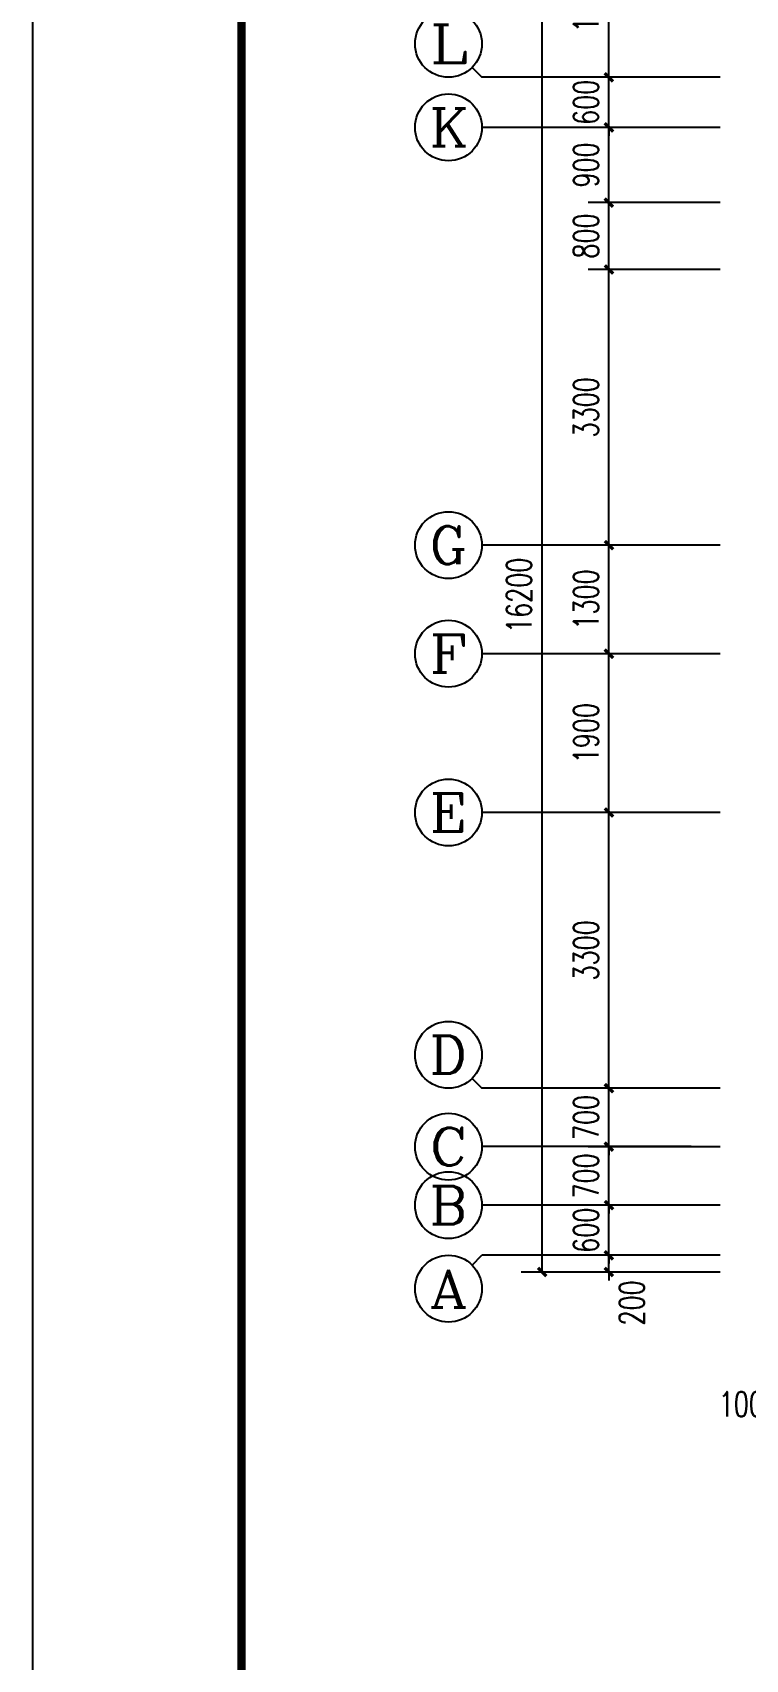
# Model space of a CAD drawing. Extents: x -993182 to -819982, y 169304 to 600104.
# Drawn here: x -993182 to -984650, y 392665 to 412139 of the extents above; entities that cross this region are included whole.
import ezdxf
from ezdxf.enums import TextEntityAlignment as Align

# ---------------------------------------------------------------- set-up
doc = ezdxf.new("R2010")
doc.units = 0
doc.header["$LTSCALE"] = 1000
doc.header["$MEASUREMENT"] = 0
for name, color, linetype in [('AXIS', 3, 'Continuous'), ('AXIS_TEXT', 7, 'Continuous'), ('PUB_TITLE', 146, 'Continuous'), ('面层', 215, 'Continuous')]:
    doc.layers.add(name, color=color, linetype=linetype)
doc.styles.add('_TCH_AXIS', font='COMPLEX', dxfattribs={"bigfont": 'GBCBIG'})
doc.styles.add('_TCH_DIM_T3', font='SIMPLEX', dxfattribs={"width": 0.705882, "bigfont": 'GBCBIG'})
doc.styles.add('COMPLEX', font='COMPLEX')
doc.dimstyles.new('_TCH_ARCH&&100', dxfattribs={"dimtxt": 297.5, "dimasz": 100, "dimexe": 250, "dimexo": 300, "dimgap": 126.25, "dimtad": 1, "dimdec": 0, "dimzin": 0, "dimdsep": 46, "dimtxsty": '_TCH_DIM_T3', "dimblk": 'ARCHTICK', "dimcen": 0.09, "dimclrt": 7, "dimazin": 2, "dimtfac": 1, "dimtdec": 0, "dimtix": 1, "dimtmove": 2, "dimatfit": 3, "dimfxl": 0, "dimtolj": 1, "dimtzin": 0, "dimarcsym": 0})

# ---------------------------------------------------------------- blocks, each defined once
blk = doc.blocks.new('_AXISO')
blk.add_circle((0, 0), 0.5)
at = {"layer": 'AXIS_TEXT', "style": 'COMPLEX', "width": 1.041667}
blk.add_attdef('A', text='', height=0.56, dxfattribs=at).set_placement((-0.25, -0.28), (0.25, -0.28), align=Align.FIT)
blk = doc.blocks.new('_ArchTick')
at = {"color": 0, "linetype": 'ByBlock', "const_width": 0.4}
blk.add_lwpolyline([(-0.5, -0.5), (0.5, 0.5)], dxfattribs=at)
blk = doc.blocks.new('*D587')
at = {"layer": 'AXIS', "color": 0, "lineweight": -2}
for p, q in [((-345509, -347382), (-345509, -349122)), ((-345409, -347382), (-345409, -349122)), ((-345509, -348872), (-345609, -348872)), ((-345509, -348872), (-345409, -348872)), ((-345409, -348872), (-345309, -348872))]:
    blk.add_line(p, q, dxfattribs=at)
at = {"layer": 'Defpoints', "color": 0}
for p in [(-345509, -347082), (-345409, -347082), (-345409, -348872)]:
    blk.add_point(p, dxfattribs=at)
at = {"layer": 'AXIS', "color": 0, "lineweight": -2, "xscale": 100, "yscale": 100, "zscale": 100}
blk.add_blockref('_ArchTick', (-345509, -348872), dxfattribs=at)
at = {"layer": 'AXIS', "color": 0, "lineweight": -2, "xscale": 100, "yscale": 100, "zscale": 100, "rotation": 180}
blk.add_blockref('_ArchTick', (-345409, -348872), dxfattribs=at)
at = {"layer": 'AXIS', "color": 7, "insert": (-345859, -348597), "char_height": 297.5, "attachment_point": 5, "style": '_TCH_DIM_T3'}
blk.add_mtext('\\A1;100', dxfattribs=at)
blk = doc.blocks.new('*D654')
at = {"layer": 'AXIS', "color": 0, "lineweight": -2}
for p, q in [((-346112, -330816), (-348494, -330816)), ((-348244, -347016), (-348244, -330816)), ((-346112, -347016), (-348494, -347016))]:
    blk.add_line(p, q, dxfattribs=at)
at = {"layer": 'Defpoints', "color": 0}
for p in [(-348244, -330816), (-345812, -330816), (-345812, -347016)]:
    blk.add_point(p, dxfattribs=at)
at = {"layer": 'AXIS', "color": 0, "lineweight": -2, "xscale": 100, "yscale": 100, "zscale": 100}
for p, rotation in [((-348244, -330816), 90), ((-348244, -347016), 270)]:
    blk.add_blockref('_ArchTick', p, dxfattribs=dict(at, rotation=rotation))
at = {"layer": 'AXIS', "color": 7, "insert": (-348519, -338916), "char_height": 297.5, "attachment_point": 5, "rotation": 90, "style": '_TCH_DIM_T3'}
blk.add_mtext('\\A1;16200', dxfattribs=at)
blk = doc.blocks.new('*D655')
at = {"layer": 'AXIS', "color": 0, "lineweight": -2}
for p, q in [((-346112, -346816), (-347694, -346816)), ((-347444, -346816), (-347444, -346716)), ((-347444, -347016), (-347444, -346816)), ((-346112, -347016), (-347694, -347016)), ((-347444, -347016), (-347444, -347116))]:
    blk.add_line(p, q, dxfattribs=at)
at = {"layer": 'Defpoints', "color": 0}
for p in [(-347444, -346816), (-345812, -346816), (-345812, -347016)]:
    blk.add_point(p, dxfattribs=at)
at = {"layer": 'AXIS', "color": 0, "lineweight": -2, "xscale": 100, "yscale": 100, "zscale": 100}
for p, rotation in [((-347444, -346816), 270), ((-347444, -347016), 90)]:
    blk.add_blockref('_ArchTick', p, dxfattribs=dict(at, rotation=rotation))
at = {"layer": 'AXIS', "color": 7, "insert": (-347169, -347386), "char_height": 297.5, "attachment_point": 5, "rotation": 90, "style": '_TCH_DIM_T3'}
blk.add_mtext('\\A1;200', dxfattribs=at)
blk = doc.blocks.new('*D656')
at = {"layer": 'AXIS', "color": 0, "lineweight": -2}
for p, q in [((-346112, -346216), (-347694, -346216)), ((-347444, -346216), (-347444, -346116)), ((-347444, -346816), (-347444, -346216)), ((-346112, -346816), (-347694, -346816)), ((-347444, -346816), (-347444, -346916))]:
    blk.add_line(p, q, dxfattribs=at)
at = {"layer": 'Defpoints', "color": 0}
for p in [(-347444, -346216), (-345812, -346216), (-345812, -346816)]:
    blk.add_point(p, dxfattribs=at)
at = {"layer": 'AXIS', "color": 0, "lineweight": -2, "xscale": 100, "yscale": 100, "zscale": 100}
for p, rotation in [((-347444, -346216), 270), ((-347444, -346816), 90)]:
    blk.add_blockref('_ArchTick', p, dxfattribs=dict(at, rotation=rotation))
at = {"layer": 'AXIS', "color": 7, "insert": (-347719, -346516), "char_height": 297.5, "attachment_point": 5, "rotation": 90, "style": '_TCH_DIM_T3'}
blk.add_mtext('\\A1;600', dxfattribs=at)
blk = doc.blocks.new('*D657')
at = {"layer": 'AXIS', "color": 0, "lineweight": -2}
for p, q in [((-347444, -345516), (-347444, -345416)), ((-346112, -345516), (-347694, -345516)), ((-347444, -346216), (-347444, -345516)), ((-346112, -346216), (-347694, -346216)), ((-347444, -346216), (-347444, -346316))]:
    blk.add_line(p, q, dxfattribs=at)
at = {"layer": 'Defpoints', "color": 0}
for p in [(-347444, -345516), (-345812, -345516), (-345812, -346216)]:
    blk.add_point(p, dxfattribs=at)
at = {"layer": 'AXIS', "color": 0, "lineweight": -2, "xscale": 100, "yscale": 100, "zscale": 100}
for p, rotation in [((-347444, -345516), 270), ((-347444, -346216), 90)]:
    blk.add_blockref('_ArchTick', p, dxfattribs=dict(at, rotation=rotation))
at = {"layer": 'AXIS', "color": 7, "insert": (-347719, -345866), "char_height": 297.5, "attachment_point": 5, "rotation": 90, "style": '_TCH_DIM_T3'}
blk.add_mtext('\\A1;700', dxfattribs=at)
blk = doc.blocks.new('*D658')
at = {"layer": 'AXIS', "color": 0, "lineweight": -2}
for p, q in [((-346112, -344816), (-347694, -344816)), ((-347444, -344816), (-347444, -344716)), ((-347444, -345516), (-347444, -344816)), ((-346112, -345516), (-347694, -345516)), ((-347444, -345516), (-347444, -345616))]:
    blk.add_line(p, q, dxfattribs=at)
at = {"layer": 'Defpoints', "color": 0}
for p in [(-347444, -344816), (-345812, -344816), (-345812, -345516)]:
    blk.add_point(p, dxfattribs=at)
at = {"layer": 'AXIS', "color": 0, "lineweight": -2, "xscale": 100, "yscale": 100, "zscale": 100}
for p, rotation in [((-347444, -344816), 270), ((-347444, -345516), 90)]:
    blk.add_blockref('_ArchTick', p, dxfattribs=dict(at, rotation=rotation))
at = {"layer": 'AXIS', "color": 7, "insert": (-347719, -345166), "char_height": 297.5, "attachment_point": 5, "rotation": 90, "style": '_TCH_DIM_T3'}
blk.add_mtext('\\A1;700', dxfattribs=at)
blk = doc.blocks.new('*D659')
at = {"layer": 'AXIS', "color": 0, "lineweight": -2}
for p, q in [((-346112, -341516), (-347694, -341516)), ((-347444, -344816), (-347444, -341516)), ((-346112, -344816), (-347694, -344816))]:
    blk.add_line(p, q, dxfattribs=at)
at = {"layer": 'Defpoints', "color": 0}
for p in [(-347444, -341516), (-345812, -341516), (-345812, -344816)]:
    blk.add_point(p, dxfattribs=at)
at = {"layer": 'AXIS', "color": 0, "lineweight": -2, "xscale": 100, "yscale": 100, "zscale": 100}
for p, rotation in [((-347444, -341516), 90), ((-347444, -344816), 270)]:
    blk.add_blockref('_ArchTick', p, dxfattribs=dict(at, rotation=rotation))
at = {"layer": 'AXIS', "color": 7, "insert": (-347719, -343166), "char_height": 297.5, "attachment_point": 5, "rotation": 90, "style": '_TCH_DIM_T3'}
blk.add_mtext('\\A1;3300', dxfattribs=at)
blk = doc.blocks.new('*D660')
at = {"layer": 'AXIS', "color": 0, "lineweight": -2}
for p, q in [((-346112, -339616), (-347694, -339616)), ((-347444, -341516), (-347444, -339616)), ((-346112, -341516), (-347694, -341516))]:
    blk.add_line(p, q, dxfattribs=at)
at = {"layer": 'Defpoints', "color": 0}
for p in [(-347444, -339616), (-345812, -339616), (-345812, -341516)]:
    blk.add_point(p, dxfattribs=at)
at = {"layer": 'AXIS', "color": 0, "lineweight": -2, "xscale": 100, "yscale": 100, "zscale": 100}
for p, rotation in [((-347444, -339616), 90), ((-347444, -341516), 270)]:
    blk.add_blockref('_ArchTick', p, dxfattribs=dict(at, rotation=rotation))
at = {"layer": 'AXIS', "color": 7, "insert": (-347719, -340566), "char_height": 297.5, "attachment_point": 5, "rotation": 90, "style": '_TCH_DIM_T3'}
blk.add_mtext('\\A1;1900', dxfattribs=at)
blk = doc.blocks.new('*D661')
at = {"layer": 'AXIS', "color": 0, "lineweight": -2}
for p, q in [((-346112, -338316), (-347694, -338316)), ((-347444, -339616), (-347444, -338316)), ((-346112, -339616), (-347694, -339616))]:
    blk.add_line(p, q, dxfattribs=at)
at = {"layer": 'Defpoints', "color": 0}
for p in [(-347444, -338316), (-345812, -338316), (-345812, -339616)]:
    blk.add_point(p, dxfattribs=at)
at = {"layer": 'AXIS', "color": 0, "lineweight": -2, "xscale": 100, "yscale": 100, "zscale": 100}
for p, rotation in [((-347444, -338316), 90), ((-347444, -339616), 270)]:
    blk.add_blockref('_ArchTick', p, dxfattribs=dict(at, rotation=rotation))
at = {"layer": 'AXIS', "color": 7, "insert": (-347719, -338966), "char_height": 297.5, "attachment_point": 5, "rotation": 90, "style": '_TCH_DIM_T3'}
blk.add_mtext('\\A1;1300', dxfattribs=at)
blk = doc.blocks.new('*D662')
at = {"layer": 'AXIS', "color": 0, "lineweight": -2}
for p, q in [((-346112, -335016), (-347694, -335016)), ((-347444, -338316), (-347444, -335016)), ((-346112, -338316), (-347694, -338316))]:
    blk.add_line(p, q, dxfattribs=at)
at = {"layer": 'Defpoints', "color": 0}
for p in [(-347444, -335016), (-345812, -335016), (-345812, -338316)]:
    blk.add_point(p, dxfattribs=at)
at = {"layer": 'AXIS', "color": 0, "lineweight": -2, "xscale": 100, "yscale": 100, "zscale": 100}
for p, rotation in [((-347444, -335016), 90), ((-347444, -338316), 270)]:
    blk.add_blockref('_ArchTick', p, dxfattribs=dict(at, rotation=rotation))
at = {"layer": 'AXIS', "color": 7, "insert": (-347719, -336666), "char_height": 297.5, "attachment_point": 5, "rotation": 90, "style": '_TCH_DIM_T3'}
blk.add_mtext('\\A1;3300', dxfattribs=at)
blk = doc.blocks.new('*D663')
at = {"layer": 'AXIS', "color": 0, "lineweight": -2}
for p, q in [((-346112, -334216), (-347694, -334216)), ((-347444, -335016), (-347444, -334216)), ((-346112, -335016), (-347694, -335016))]:
    blk.add_line(p, q, dxfattribs=at)
at = {"layer": 'Defpoints', "color": 0}
for p in [(-347444, -334216), (-345812, -334216), (-345812, -335016)]:
    blk.add_point(p, dxfattribs=at)
at = {"layer": 'AXIS', "color": 0, "lineweight": -2, "xscale": 100, "yscale": 100, "zscale": 100}
for p, rotation in [((-347444, -334216), 90), ((-347444, -335016), 270)]:
    blk.add_blockref('_ArchTick', p, dxfattribs=dict(at, rotation=rotation))
at = {"layer": 'AXIS', "color": 7, "insert": (-347719, -334616), "char_height": 297.5, "attachment_point": 5, "rotation": 90, "style": '_TCH_DIM_T3'}
blk.add_mtext('\\A1;800', dxfattribs=at)
blk = doc.blocks.new('*D664')
at = {"layer": 'AXIS', "color": 0, "lineweight": -2}
for p, q in [((-346112, -333316), (-347694, -333316)), ((-347444, -334216), (-347444, -333316)), ((-346112, -334216), (-347694, -334216))]:
    blk.add_line(p, q, dxfattribs=at)
at = {"layer": 'Defpoints', "color": 0}
for p in [(-347444, -333316), (-345812, -333316), (-345812, -334216)]:
    blk.add_point(p, dxfattribs=at)
at = {"layer": 'AXIS', "color": 0, "lineweight": -2, "xscale": 100, "yscale": 100, "zscale": 100}
for p, rotation in [((-347444, -333316), 90), ((-347444, -334216), 270)]:
    blk.add_blockref('_ArchTick', p, dxfattribs=dict(at, rotation=rotation))
at = {"layer": 'AXIS', "color": 7, "insert": (-347719, -333766), "char_height": 297.5, "attachment_point": 5, "rotation": 90, "style": '_TCH_DIM_T3'}
blk.add_mtext('\\A1;900', dxfattribs=at)
blk = doc.blocks.new('*D665')
at = {"layer": 'AXIS', "color": 0, "lineweight": -2}
for p, q in [((-346112, -332716), (-347694, -332716)), ((-347444, -332716), (-347444, -332616)), ((-347444, -333316), (-347444, -332716)), ((-346112, -333316), (-347694, -333316)), ((-347444, -333316), (-347444, -333416))]:
    blk.add_line(p, q, dxfattribs=at)
at = {"layer": 'Defpoints', "color": 0}
for p in [(-347444, -332716), (-345812, -332716), (-345812, -333316)]:
    blk.add_point(p, dxfattribs=at)
at = {"layer": 'AXIS', "color": 0, "lineweight": -2, "xscale": 100, "yscale": 100, "zscale": 100}
for p, rotation in [((-347444, -332716), 270), ((-347444, -333316), 90)]:
    blk.add_blockref('_ArchTick', p, dxfattribs=dict(at, rotation=rotation))
at = {"layer": 'AXIS', "color": 7, "insert": (-347719, -333016), "char_height": 297.5, "attachment_point": 5, "rotation": 90, "style": '_TCH_DIM_T3'}
blk.add_mtext('\\A1;600', dxfattribs=at)
blk = doc.blocks.new('*D666')
at = {"layer": 'AXIS', "color": 0, "lineweight": -2}
for p, q in [((-346112, -330916), (-347694, -330916)), ((-347444, -332716), (-347444, -330916)), ((-346112, -332716), (-347694, -332716))]:
    blk.add_line(p, q, dxfattribs=at)
at = {"layer": 'Defpoints', "color": 0}
for p in [(-347444, -330916), (-345812, -330916), (-345812, -332716)]:
    blk.add_point(p, dxfattribs=at)
at = {"layer": 'AXIS', "color": 0, "lineweight": -2, "xscale": 100, "yscale": 100, "zscale": 100}
for p, rotation in [((-347444, -330916), 90), ((-347444, -332716), 270)]:
    blk.add_blockref('_ArchTick', p, dxfattribs=dict(at, rotation=rotation))
at = {"layer": 'AXIS', "color": 7, "insert": (-347719, -331816), "char_height": 297.5, "attachment_point": 5, "rotation": 90, "style": '_TCH_DIM_T3'}
blk.add_mtext('\\A1;1800', dxfattribs=at)
blk = doc.blocks.new('5#、7#楼参照')
at = {"layer": 'AXIS'}
for p, q in [((-349081.6, -332598.4), (-348964.4, -332715.6)), ((-346458.8, -332715.6), (-348964.4, -332715.6)), ((-346458.8, -333315.6), (-348964.4, -333315.6)), ((-346458.8, -338315.6), (-348964.4, -338315.6)), ((-346458.8, -339615.6), (-348964.4, -339615.6)), ((-346458.8, -341515.6), (-348964.4, -341515.6)), ((-349081.6, -344698.4), (-348964.4, -344815.6)), ((-346458.8, -344815.6), (-348964.4, -344815.6)), ((-346458.8, -345515.6), (-348964.4, -345515.6)), ((-346458.8, -346215.6), (-348964.4, -346215.6)), ((-349081.6, -346932.7), (-348964.4, -346815.6)), ((-346458.8, -346815.6), (-348964.4, -346815.6))]:
    blk.add_line(p, q, dxfattribs=at)
at = {"layer": 'PUB_TITLE'}
blk.add_lwpolyline([(-354342.7, -381815.5), (-270242.7, -381815.5), (-270242.7, -322415.5), (-354342.7, -322415.5)], close=True, dxfattribs=at)
at = {"layer": 'PUB_TITLE', "const_width": 100}
blk.add_lwpolyline([(-351842.7, -380815.5), (-271242.7, -380815.5), (-271242.7, -323415.5), (-351842.7, -323415.5)], close=True, dxfattribs=at)
at = {"layer": 'AXIS'}
ref = blk.add_blockref('_AXISO', (-349364.4, -332315.6), dxfattribs=dict(at, xscale=800, yscale=800, zscale=800))
ref.add_attrib('A', 'L', dxfattribs={"layer": 'AXIS_TEXT', "height": 452.5, "style": '_TCH_AXIS', "width": 1.4}).set_placement((-349590.7, -332541.9), (-349138.2, -332541.9), align=Align.FIT)
ref = blk.add_blockref('_AXISO', (-349364.4, -333315.6), dxfattribs=dict(at, xscale=800, yscale=800, zscale=800))
ref.add_attrib('A', 'K', dxfattribs={"layer": 'AXIS_TEXT', "height": 452.5, "style": '_TCH_AXIS', "width": 1.105263}).set_placement((-349590.7, -333541.9), (-349138.2, -333541.9), align=Align.FIT)
ref = blk.add_blockref('_AXISO', (-349364.4, -338315.6), dxfattribs=dict(at, xscale=800, yscale=800, zscale=800))
ref.add_attrib('A', 'G', dxfattribs={"layer": 'AXIS_TEXT', "height": 452.5, "style": '_TCH_AXIS', "width": 1.166667}).set_placement((-349590.7, -338541.9), (-349138.2, -338541.9), align=Align.FIT)
ref = blk.add_blockref('_AXISO', (-349364.4, -339615.6), dxfattribs=dict(at, xscale=800, yscale=800, zscale=800))
ref.add_attrib('A', 'F', dxfattribs={"layer": 'AXIS_TEXT', "height": 452.5, "style": '_TCH_AXIS', "width": 1.3125}).set_placement((-349590.7, -339841.9), (-349138.2, -339841.9), align=Align.FIT)
ref = blk.add_blockref('_AXISO', (-349364.4, -341515.6), dxfattribs=dict(at, xscale=800, yscale=800, zscale=800))
ref.add_attrib('A', 'E', dxfattribs={"layer": 'AXIS_TEXT', "height": 452.5, "style": '_TCH_AXIS', "width": 1.3125}).set_placement((-349590.7, -341741.9), (-349138.2, -341741.9), align=Align.FIT)
ref = blk.add_blockref('_AXISO', (-349364.4, -344415.6), dxfattribs=dict(at, xscale=800, yscale=800, zscale=800))
ref.add_attrib('A', 'D', dxfattribs={"layer": 'AXIS_TEXT', "height": 452.5, "style": '_TCH_AXIS', "width": 1.235294}).set_placement((-349590.7, -344641.9), (-349138.2, -344641.9), align=Align.FIT)
ref = blk.add_blockref('_AXISO', (-349364.4, -345515.6), dxfattribs=dict(at, xscale=800, yscale=800, zscale=800))
ref.add_attrib('A', 'C', dxfattribs={"layer": 'AXIS_TEXT', "height": 452.5, "style": '_TCH_AXIS', "width": 1.4}).set_placement((-349590.7, -345741.9), (-349138.2, -345741.9), align=Align.FIT)
ref = blk.add_blockref('_AXISO', (-349364.4, -346215.6), dxfattribs=dict(at, xscale=800, yscale=800, zscale=800))
ref.add_attrib('A', 'B', dxfattribs={"layer": 'AXIS_TEXT', "height": 452.5, "style": '_TCH_AXIS', "width": 1.235294}).set_placement((-349590.7, -346441.9), (-349138.2, -346441.9), align=Align.FIT)
ref = blk.add_blockref('_AXISO', (-349364.4, -347215.6), dxfattribs=dict(at, xscale=800, yscale=800, zscale=800))
ref.add_attrib('A', 'A', dxfattribs={"layer": 'AXIS_TEXT', "height": 452.5, "style": '_TCH_AXIS', "width": 1.166667}).set_placement((-349590.7, -347441.9), (-349138.2, -347441.9), align=Align.FIT)
for p1, p2, distance, picture, middle in [((-345811.5, -347015.6), (-345811.5, -330815.6), 2432.9, '*D654', (-348519.4, -338915.6)), ((-345811.5, -332715.6), (-345811.5, -330915.6), 1632.9, '*D666', (-347719.4, -331815.6)), ((-345811.5, -333315.6), (-345811.5, -332715.6), 1632.9, '*D665', (-347719.4, -333015.6)), ((-345811.5, -334215.6), (-345811.5, -333315.6), 1632.9, '*D664', (-347719.4, -333765.6)), ((-345811.5, -335015.6), (-345811.5, -334215.6), 1632.9, '*D663', (-347719.4, -334615.6)), ((-345811.5, -338315.6), (-345811.5, -335015.6), 1632.9, '*D662', (-347719.4, -336665.6)), ((-345811.5, -339615.6), (-345811.5, -338315.6), 1632.9, '*D661', (-347719.4, -338965.6)), ((-345811.5, -341515.6), (-345811.5, -339615.6), 1632.9, '*D660', (-347719.4, -340565.6)), ((-345811.5, -344815.6), (-345811.5, -341515.6), 1632.9, '*D659', (-347719.4, -343165.6)), ((-345811.5, -345515.6), (-345811.5, -344815.6), 1632.9, '*D658', (-347719.4, -345165.6)), ((-345811.5, -346215.6), (-345811.5, -345515.6), 1632.9, '*D657', (-347719.4, -345865.6)), ((-345811.5, -346815.6), (-345811.5, -346215.6), 1632.9, '*D656', (-347719.4, -346515.6))]:
    dim = blk.add_aligned_dim(p1=p1, p2=p2, distance=distance, dimstyle='_TCH_ARCH&&100', dxfattribs=at)
    dim.commit()
    dim.dimension.update_dxf_attribs({"geometry": picture, "text_midpoint": middle})
for base, p1, p2, angle, picture, middle in [((-347444.4, -346815.6), (-345811.5, -347015.6), (-345811.5, -346815.6), 90, '*D655', (-347169.4, -347385.6)), ((-345408.8, -348871.7), (-345508.8, -347082), (-345408.8, -347082), 0, '*D587', (-345858.8, -348596.7))]:
    dim = blk.add_linear_dim(base=base, p1=p1, p2=p2, angle=angle, dimstyle='_TCH_ARCH&&100', dxfattribs=at)
    dim.commit()
    dim.dimension.update_dxf_attribs({"geometry": picture, "text_midpoint": middle, "dimtype": 129})

msp = doc.modelspace()

# ---------------------------------------------------------------- block references
at = {"layer": '面层'}
msp.add_blockref('5#、7#楼参照', (-638840, 744319), dxfattribs=at)

doc.saveas('drawing.dxf')
